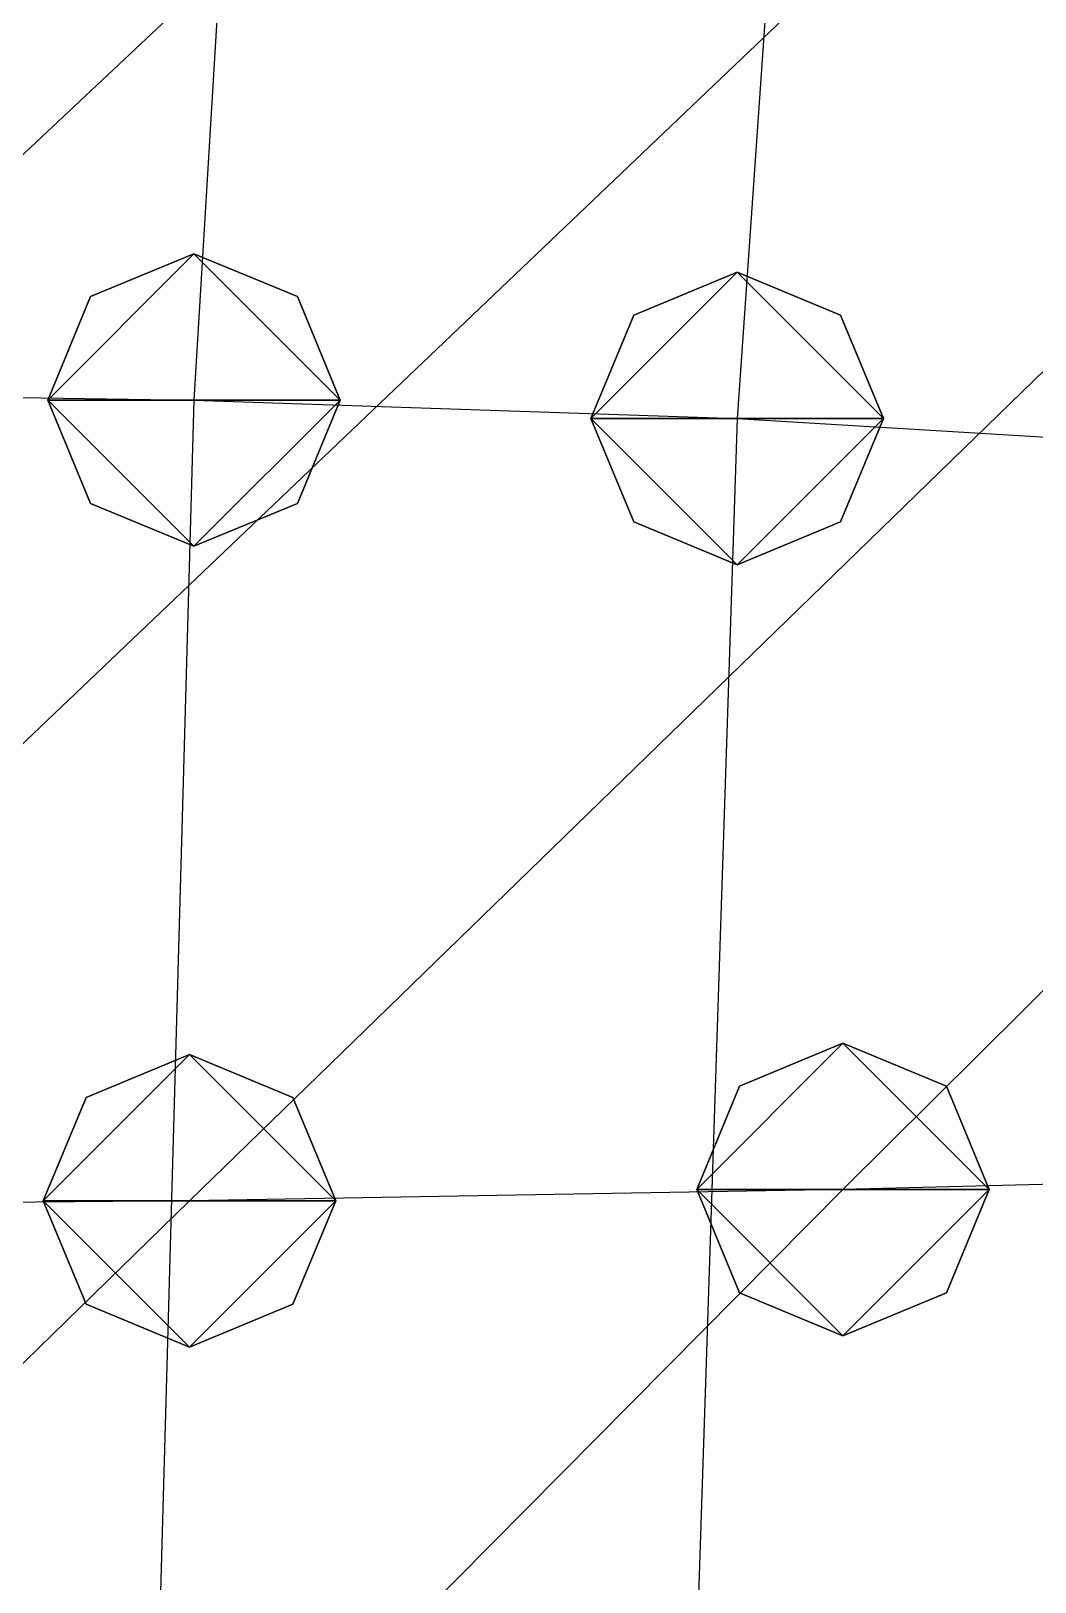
# Model space of a CAD drawing. Header units: metres. Extents: x -59 to 99, y -54 to 55.
# Drawn here: x 13.04 to 19.9, y -10.26 to 0.35 of the extents above; entities that cross this region are included whole.
import ezdxf

# ---------------------------------------------------------------- set-up
doc = ezdxf.new("R2010")
doc.units = ezdxf.units.M

msp = doc.modelspace()

# ---------------------------------------------------------------- linework, layer by layer
for p, q in [((14.815187, 8.844025, -220.44565), (14.152706, -2.1760712, -222.13643)), ((18.639057, 8.751797, -219.14565), (17.867588, -2.3018188, -220.35703)), ((29.750278, 3.522213, -144.26007), (18.59135, -7.5747566, -144.83815)), ((25.495872, 3.4013252, -142.54208), (14.122402, -7.651581, -143.74612)), ((21.212288, 3.3174706, -141.35335), (9.658291, -7.692051, -143.17447)), ((17.003136, 3.2785492, -140.80731), (5.322769, -7.6894264, -143.2201)), ((14.152706, -1.1760713, -222.13626), (13.4456, -1.4689645, -222.1363)), ((14.152706, -1.1760713, -222.13626), (13.4456, -1.4689645, -222.1363)), ((14.152706, -1.1760713, -222.13626), (13.4456, -1.4689645, -222.1363)), ((14.152706, -1.1760713, -222.13626), (13.4456, -1.4689645, -222.1363)), ((14.859813, -1.4689645, -222.1363), (14.152706, -1.1760713, -222.13626)), ((14.859813, -1.4689645, -222.1363), (14.152706, -1.1760713, -222.13626)), ((14.859813, -1.4689645, -222.1363), (14.152706, -1.1760713, -222.13626)), ((14.859813, -1.4689645, -222.1363), (14.152706, -1.1760713, -222.13626)), ((17.867588, -1.301819, -220.35686), (17.16048, -1.5947121, -220.3569)), ((17.867588, -1.301819, -220.35686), (17.16048, -1.5947121, -220.3569)), ((17.867588, -1.301819, -220.35686), (17.16048, -1.5947121, -220.3569)), ((17.867588, -1.301819, -220.35686), (17.16048, -1.5947121, -220.3569)), ((18.574696, -1.5947121, -220.3569), (17.867588, -1.301819, -220.35686)), ((18.574696, -1.5947121, -220.3569), (17.867588, -1.301819, -220.35686)), ((18.574696, -1.5947121, -220.3569), (17.867588, -1.301819, -220.35686)), ((18.574696, -1.5947121, -220.3569), (17.867588, -1.301819, -220.35686)), ((13.4456, -1.4689645, -222.1363), (13.152706, -2.1760712, -222.13643)), ((13.4456, -1.4689645, -222.1363), (13.152706, -2.1760712, -222.13643)), ((13.4456, -1.4689645, -222.1363), (13.152706, -2.1760712, -222.13643)), ((13.4456, -1.4689645, -222.1363), (13.152706, -2.1760712, -222.13643)), ((15.152706, -2.1760712, -222.13643), (14.859813, -1.4689645, -222.1363)), ((15.152706, -2.1760712, -222.13643), (14.859813, -1.4689645, -222.1363)), ((15.152706, -2.1760712, -222.13643), (14.859813, -1.4689645, -222.1363)), ((15.152706, -2.1760712, -222.13643), (14.859813, -1.4689645, -222.1363)), ((17.16048, -1.5947121, -220.3569), (16.867588, -2.3018188, -220.35703)), ((17.16048, -1.5947121, -220.3569), (16.867588, -2.3018188, -220.35703)), ((17.16048, -1.5947121, -220.3569), (16.867588, -2.3018188, -220.35703)), ((17.16048, -1.5947121, -220.3569), (16.867588, -2.3018188, -220.35703)), ((18.867588, -2.3018188, -220.35703), (18.574696, -1.5947121, -220.3569)), ((18.867588, -2.3018188, -220.35703), (18.574696, -1.5947121, -220.3569)), ((18.867588, -2.3018188, -220.35703), (18.574696, -1.5947121, -220.3569)), ((18.867588, -2.3018188, -220.35703), (18.574696, -1.5947121, -220.3569)), ((10.081856, -2.1154022, -222.99763), (14.152706, -2.1760712, -222.13643)), ((13.152706, -2.1760712, -222.13643), (13.4456, -2.883178, -222.13655)), ((13.152706, -2.1760712, -222.13643), (13.4456, -2.883178, -222.13655)), ((13.152706, -2.1760712, -222.13643), (13.4456, -2.883178, -222.13655)), ((13.152706, -2.1760712, -222.13643), (13.4456, -2.883178, -222.13655)), ((14.152706, -2.1760712, -222.13643), (13.844493, -13.131271, -224.74867)), ((14.152706, -2.1760712, -222.13643), (17.867588, -2.3018188, -220.35703)), ((14.859813, -2.8831778, -222.13655), (15.152706, -2.1760712, -222.13643)), ((14.859813, -2.8831778, -222.13655), (15.152706, -2.1760712, -222.13643)), ((14.859813, -2.8831778, -222.13655), (15.152706, -2.1760712, -222.13643)), ((14.859813, -2.8831778, -222.13655), (15.152706, -2.1760712, -222.13643)), ((16.867588, -2.3018188, -220.35703), (17.16048, -3.0089257, -220.35715)), ((16.867588, -2.3018188, -220.35703), (17.16048, -3.0089257, -220.35715)), ((16.867588, -2.3018188, -220.35703), (17.16048, -3.0089257, -220.35715)), ((16.867588, -2.3018188, -220.35703), (17.16048, -3.0089257, -220.35715)), ((17.867588, -2.3018188, -220.35703), (17.50707, -13.279427, -222.6473)), ((17.867588, -2.3018188, -220.35703), (21.169718, -2.5023422, -217.50229)), ((18.574696, -3.0089254, -220.35715), (18.867588, -2.3018188, -220.35703)), ((18.574696, -3.0089254, -220.35715), (18.867588, -2.3018188, -220.35703)), ((18.574696, -3.0089254, -220.35715), (18.867588, -2.3018188, -220.35703)), ((18.574696, -3.0089254, -220.35715), (18.867588, -2.3018188, -220.35703)), ((13.4456, -2.883178, -222.13655), (14.152706, -3.1760712, -222.1366)), ((13.4456, -2.883178, -222.13655), (14.152706, -3.1760712, -222.1366)), ((13.4456, -2.883178, -222.13655), (14.152706, -3.1760712, -222.1366)), ((13.4456, -2.883178, -222.13655), (14.152706, -3.1760712, -222.1366)), ((14.152706, -3.1760712, -222.1366), (14.859813, -2.8831778, -222.13655)), ((14.152706, -3.1760712, -222.1366), (14.859813, -2.8831778, -222.13655)), ((14.152706, -3.1760712, -222.1366), (14.859813, -2.8831778, -222.13655)), ((14.152706, -3.1760712, -222.1366), (14.859813, -2.8831778, -222.13655)), ((17.16048, -3.0089257, -220.35715), (17.867588, -3.3018188, -220.3572)), ((17.16048, -3.0089257, -220.35715), (17.867588, -3.3018188, -220.3572)), ((17.16048, -3.0089257, -220.35715), (17.867588, -3.3018188, -220.3572)), ((17.16048, -3.0089257, -220.35715), (17.867588, -3.3018188, -220.3572)), ((17.867588, -3.3018188, -220.3572), (18.574696, -3.0089254, -220.35715)), ((17.867588, -3.3018188, -220.3572), (18.574696, -3.0089254, -220.35715)), ((17.867588, -3.3018188, -220.3572), (18.574696, -3.0089254, -220.35715)), ((17.867588, -3.3018188, -220.3572), (18.574696, -3.0089254, -220.35715)), ((18.59135, -6.5747566, -144.83798), (17.884243, -6.86765, -144.83803)), ((18.59135, -6.5747566, -144.83798), (17.884243, -6.86765, -144.83803)), ((18.59135, -6.5747566, -144.83798), (17.884243, -6.86765, -144.83803)), ((18.59135, -6.5747566, -144.83798), (17.884243, -6.86765, -144.83803)), ((19.298458, -6.86765, -144.83803), (18.59135, -6.5747566, -144.83798)), ((19.298458, -6.86765, -144.83803), (18.59135, -6.5747566, -144.83798)), ((19.298458, -6.86765, -144.83803), (18.59135, -6.5747566, -144.83798)), ((19.298458, -6.86765, -144.83803), (18.59135, -6.5747566, -144.83798)), ((14.122402, -6.651581, -143.74596), (13.415296, -6.944474, -143.746)), ((14.122402, -6.651581, -143.74596), (13.415296, -6.944474, -143.746)), ((14.122402, -6.651581, -143.74596), (13.415296, -6.944474, -143.746)), ((14.122402, -6.651581, -143.74596), (13.415296, -6.944474, -143.746)), ((14.829509, -6.944474, -143.746), (14.122402, -6.651581, -143.74596)), ((14.829509, -6.944474, -143.746), (14.122402, -6.651581, -143.74596)), ((14.829509, -6.944474, -143.746), (14.122402, -6.651581, -143.74596)), ((14.829509, -6.944474, -143.746), (14.122402, -6.651581, -143.74596)), ((17.884243, -6.86765, -144.83803), (17.59135, -7.5747566, -144.83815)), ((17.884243, -6.86765, -144.83803), (17.59135, -7.5747566, -144.83815)), ((17.884243, -6.86765, -144.83803), (17.59135, -7.5747566, -144.83815)), ((17.884243, -6.86765, -144.83803), (17.59135, -7.5747566, -144.83815)), ((19.59135, -7.5747566, -144.83815), (19.298458, -6.86765, -144.83803)), ((19.59135, -7.5747566, -144.83815), (19.298458, -6.86765, -144.83803)), ((19.59135, -7.5747566, -144.83815), (19.298458, -6.86765, -144.83803)), ((19.59135, -7.5747566, -144.83815), (19.298458, -6.86765, -144.83803)), ((13.415296, -6.944474, -143.746), (13.122402, -7.651581, -143.74612)), ((13.415296, -6.944474, -143.746), (13.122402, -7.651581, -143.74612)), ((13.415296, -6.944474, -143.746), (13.122402, -7.651581, -143.74612)), ((13.415296, -6.944474, -143.746), (13.122402, -7.651581, -143.74612)), ((15.122402, -7.651581, -143.74612), (14.829509, -6.944474, -143.746)), ((15.122402, -7.651581, -143.74612), (14.829509, -6.944474, -143.746)), ((15.122402, -7.651581, -143.74612), (14.829509, -6.944474, -143.746)), ((15.122402, -7.651581, -143.74612), (14.829509, -6.944474, -143.746)), ((22.93851, -7.4652863, -146.40228), (18.59135, -7.5747566, -144.83815)), ((18.59135, -7.5747566, -144.83815), (7.555294, -18.705124, -144.94443)), ((18.59135, -7.5747566, -144.83815), (14.122402, -7.651581, -143.74612)), ((17.59135, -7.5747566, -144.83815), (17.884243, -8.281863, -144.83827)), ((17.59135, -7.5747566, -144.83815), (17.884243, -8.281863, -144.83827)), ((17.59135, -7.5747566, -144.83815), (17.884243, -8.281863, -144.83827)), ((17.59135, -7.5747566, -144.83815), (17.884243, -8.281863, -144.83827)), ((19.298458, -8.281863, -144.83827), (19.59135, -7.5747566, -144.83815)), ((19.298458, -8.281863, -144.83827), (19.59135, -7.5747566, -144.83815)), ((19.298458, -8.281863, -144.83827), (19.59135, -7.5747566, -144.83815)), ((19.298458, -8.281863, -144.83827), (19.59135, -7.5747566, -144.83815)), ((14.122402, -7.651581, -143.74612), (2.7451897, -18.741272, -144.42993)), ((14.122402, -7.651581, -143.74612), (9.658291, -7.692051, -143.17447)), ((13.122402, -7.651581, -143.74612), (13.415296, -8.358687, -143.74625)), ((13.122402, -7.651581, -143.74612), (13.415296, -8.358687, -143.74625)), ((13.122402, -7.651581, -143.74612), (13.415296, -8.358687, -143.74625)), ((13.122402, -7.651581, -143.74612), (13.415296, -8.358687, -143.74625)), ((14.829509, -8.358687, -143.74625), (15.122402, -7.651581, -143.74612)), ((14.829509, -8.358687, -143.74625), (15.122402, -7.651581, -143.74612)), ((14.829509, -8.358687, -143.74625), (15.122402, -7.651581, -143.74612)), ((14.829509, -8.358687, -143.74625), (15.122402, -7.651581, -143.74612)), ((13.415296, -8.358687, -143.74625), (14.122402, -8.651581, -143.74629)), ((13.415296, -8.358687, -143.74625), (14.122402, -8.651581, -143.74629)), ((13.415296, -8.358687, -143.74625), (14.122402, -8.651581, -143.74629)), ((13.415296, -8.358687, -143.74625), (14.122402, -8.651581, -143.74629)), ((14.122402, -8.651581, -143.74629), (14.829509, -8.358687, -143.74625)), ((14.122402, -8.651581, -143.74629), (14.829509, -8.358687, -143.74625)), ((14.122402, -8.651581, -143.74629), (14.829509, -8.358687, -143.74625)), ((14.122402, -8.651581, -143.74629), (14.829509, -8.358687, -143.74625)), ((17.884243, -8.281863, -144.83827), (18.59135, -8.574757, -144.83832)), ((17.884243, -8.281863, -144.83827), (18.59135, -8.574757, -144.83832)), ((17.884243, -8.281863, -144.83827), (18.59135, -8.574757, -144.83832)), ((17.884243, -8.281863, -144.83827), (18.59135, -8.574757, -144.83832)), ((18.59135, -8.574757, -144.83832), (19.298458, -8.281863, -144.83827)), ((18.59135, -8.574757, -144.83832), (19.298458, -8.281863, -144.83827)), ((18.59135, -8.574757, -144.83832), (19.298458, -8.281863, -144.83827)), ((18.59135, -8.574757, -144.83832), (19.298458, -8.281863, -144.83827))]:
    msp.add_line(p, q)
for points in [[(13.152706, -2.1760712, -222.13643), (13.4456, -1.4689645, -222.1363), (14.152706, -1.1760713, -222.13626), (14.152806, -1.1759713, -222.13615)], [(13.152706, -2.1760712, -222.13643), (13.4456, -1.4689645, -222.1363), (14.152706, -1.1760713, -222.13626), (14.152806, -1.1759713, -222.13615)], [(13.152706, -2.1760712, -222.13643), (13.4456, -1.4689645, -222.1363), (14.152706, -1.1760713, -222.13626), (14.152806, -1.1759713, -222.13615)], [(13.152706, -2.1760712, -222.13643), (13.4456, -1.4689645, -222.1363), (14.152706, -1.1760713, -222.13626), (14.152806, -1.1759713, -222.13615)], [(13.152706, -2.1760712, -222.13643), (14.152706, -1.1760713, -222.13626), (15.152706, -2.1760712, -222.13643), (15.152806, -2.1759713, -222.13632)], [(13.152706, -2.1760712, -222.13643), (14.152706, -1.1760713, -222.13626), (15.152706, -2.1760712, -222.13643), (15.152806, -2.1759713, -222.13632)], [(13.152706, -2.1760712, -222.13643), (14.152706, -1.1760713, -222.13626), (15.152706, -2.1760712, -222.13643), (15.152806, -2.1759713, -222.13632)], [(13.152706, -2.1760712, -222.13643), (14.152706, -1.1760713, -222.13626), (15.152706, -2.1760712, -222.13643), (15.152806, -2.1759713, -222.13632)], [(14.152706, -1.1760713, -222.13626), (14.859813, -1.4689645, -222.1363), (15.152706, -2.1760712, -222.13643), (15.152806, -2.1759713, -222.13632)], [(14.152706, -1.1760713, -222.13626), (14.859813, -1.4689645, -222.1363), (15.152706, -2.1760712, -222.13643), (15.152806, -2.1759713, -222.13632)], [(14.152706, -1.1760713, -222.13626), (14.859813, -1.4689645, -222.1363), (15.152706, -2.1760712, -222.13643), (15.152806, -2.1759713, -222.13632)], [(14.152706, -1.1760713, -222.13626), (14.859813, -1.4689645, -222.1363), (15.152706, -2.1760712, -222.13643), (15.152806, -2.1759713, -222.13632)], [(16.867588, -2.3018188, -220.35703), (17.16048, -1.5947121, -220.3569), (17.867588, -1.301819, -220.35686), (17.867687, -1.301719, -220.35675)], [(16.867588, -2.3018188, -220.35703), (17.16048, -1.5947121, -220.3569), (17.867588, -1.301819, -220.35686), (17.867687, -1.301719, -220.35675)], [(16.867588, -2.3018188, -220.35703), (17.16048, -1.5947121, -220.3569), (17.867588, -1.301819, -220.35686), (17.867687, -1.301719, -220.35675)], [(16.867588, -2.3018188, -220.35703), (17.16048, -1.5947121, -220.3569), (17.867588, -1.301819, -220.35686), (17.867687, -1.301719, -220.35675)], [(16.867588, -2.3018188, -220.35703), (17.867588, -1.301819, -220.35686), (18.867588, -2.3018188, -220.35703), (18.867687, -2.301719, -220.35692)], [(16.867588, -2.3018188, -220.35703), (17.867588, -1.301819, -220.35686), (18.867588, -2.3018188, -220.35703), (18.867687, -2.301719, -220.35692)], [(16.867588, -2.3018188, -220.35703), (17.867588, -1.301819, -220.35686), (18.867588, -2.3018188, -220.35703), (18.867687, -2.301719, -220.35692)], [(16.867588, -2.3018188, -220.35703), (17.867588, -1.301819, -220.35686), (18.867588, -2.3018188, -220.35703), (18.867687, -2.301719, -220.35692)], [(17.867588, -1.301819, -220.35686), (18.574696, -1.5947121, -220.3569), (18.867588, -2.3018188, -220.35703), (18.867687, -2.301719, -220.35692)], [(17.867588, -1.301819, -220.35686), (18.574696, -1.5947121, -220.3569), (18.867588, -2.3018188, -220.35703), (18.867687, -2.301719, -220.35692)], [(17.867588, -1.301819, -220.35686), (18.574696, -1.5947121, -220.3569), (18.867588, -2.3018188, -220.35703), (18.867687, -2.301719, -220.35692)], [(17.867588, -1.301819, -220.35686), (18.574696, -1.5947121, -220.3569), (18.867588, -2.3018188, -220.35703), (18.867687, -2.301719, -220.35692)], [(14.152706, -3.1760712, -222.1366), (13.4456, -2.883178, -222.13655), (13.152706, -2.1760712, -222.13643), (13.152806, -2.1759713, -222.13632)], [(15.152706, -2.1760712, -222.13643), (14.152706, -3.1760712, -222.1366), (13.152706, -2.1760712, -222.13643), (13.152806, -2.1759713, -222.13632)], [(14.152706, -3.1760712, -222.1366), (13.4456, -2.883178, -222.13655), (13.152706, -2.1760712, -222.13643), (13.152806, -2.1759713, -222.13632)], [(15.152706, -2.1760712, -222.13643), (14.152706, -3.1760712, -222.1366), (13.152706, -2.1760712, -222.13643), (13.152806, -2.1759713, -222.13632)], [(14.152706, -3.1760712, -222.1366), (13.4456, -2.883178, -222.13655), (13.152706, -2.1760712, -222.13643), (13.152806, -2.1759713, -222.13632)], [(15.152706, -2.1760712, -222.13643), (14.152706, -3.1760712, -222.1366), (13.152706, -2.1760712, -222.13643), (13.152806, -2.1759713, -222.13632)], [(14.152706, -3.1760712, -222.1366), (13.4456, -2.883178, -222.13655), (13.152706, -2.1760712, -222.13643), (13.152806, -2.1759713, -222.13632)], [(15.152706, -2.1760712, -222.13643), (14.152706, -3.1760712, -222.1366), (13.152706, -2.1760712, -222.13643), (13.152806, -2.1759713, -222.13632)], [(15.152706, -2.1760712, -222.13643), (14.859813, -2.8831778, -222.13655), (14.152706, -3.1760712, -222.1366), (14.152806, -3.1759713, -222.13649)], [(15.152706, -2.1760712, -222.13643), (14.859813, -2.8831778, -222.13655), (14.152706, -3.1760712, -222.1366), (14.152806, -3.1759713, -222.13649)], [(15.152706, -2.1760712, -222.13643), (14.859813, -2.8831778, -222.13655), (14.152706, -3.1760712, -222.1366), (14.152806, -3.1759713, -222.13649)], [(15.152706, -2.1760712, -222.13643), (14.859813, -2.8831778, -222.13655), (14.152706, -3.1760712, -222.1366), (14.152806, -3.1759713, -222.13649)], [(17.867588, -3.3018188, -220.3572), (17.16048, -3.0089257, -220.35715), (16.867588, -2.3018188, -220.35703), (16.867687, -2.301719, -220.35692)], [(18.867588, -2.3018188, -220.35703), (17.867588, -3.3018188, -220.3572), (16.867588, -2.3018188, -220.35703), (16.867687, -2.301719, -220.35692)], [(17.867588, -3.3018188, -220.3572), (17.16048, -3.0089257, -220.35715), (16.867588, -2.3018188, -220.35703), (16.867687, -2.301719, -220.35692)], [(18.867588, -2.3018188, -220.35703), (17.867588, -3.3018188, -220.3572), (16.867588, -2.3018188, -220.35703), (16.867687, -2.301719, -220.35692)], [(17.867588, -3.3018188, -220.3572), (17.16048, -3.0089257, -220.35715), (16.867588, -2.3018188, -220.35703), (16.867687, -2.301719, -220.35692)], [(18.867588, -2.3018188, -220.35703), (17.867588, -3.3018188, -220.3572), (16.867588, -2.3018188, -220.35703), (16.867687, -2.301719, -220.35692)], [(17.867588, -3.3018188, -220.3572), (17.16048, -3.0089257, -220.35715), (16.867588, -2.3018188, -220.35703), (16.867687, -2.301719, -220.35692)], [(18.867588, -2.3018188, -220.35703), (17.867588, -3.3018188, -220.3572), (16.867588, -2.3018188, -220.35703), (16.867687, -2.301719, -220.35692)], [(18.867588, -2.3018188, -220.35703), (18.574696, -3.0089254, -220.35715), (17.867588, -3.3018188, -220.3572), (17.867687, -3.301719, -220.35709)], [(18.867588, -2.3018188, -220.35703), (18.574696, -3.0089254, -220.35715), (17.867588, -3.3018188, -220.3572), (17.867687, -3.301719, -220.35709)], [(18.867588, -2.3018188, -220.35703), (18.574696, -3.0089254, -220.35715), (17.867588, -3.3018188, -220.3572), (17.867687, -3.301719, -220.35709)], [(18.867588, -2.3018188, -220.35703), (18.574696, -3.0089254, -220.35715), (17.867588, -3.3018188, -220.3572), (17.867687, -3.301719, -220.35709)], [(17.59135, -7.5747566, -144.83815), (17.884243, -6.86765, -144.83803), (18.59135, -6.5747566, -144.83798), (18.59145, -6.5746565, -144.83788)], [(17.59135, -7.5747566, -144.83815), (17.884243, -6.86765, -144.83803), (18.59135, -6.5747566, -144.83798), (18.59145, -6.5746565, -144.83788)], [(17.59135, -7.5747566, -144.83815), (17.884243, -6.86765, -144.83803), (18.59135, -6.5747566, -144.83798), (18.59145, -6.5746565, -144.83788)], [(17.59135, -7.5747566, -144.83815), (17.884243, -6.86765, -144.83803), (18.59135, -6.5747566, -144.83798), (18.59145, -6.5746565, -144.83788)], [(17.59135, -7.5747566, -144.83815), (18.59135, -6.5747566, -144.83798), (19.59135, -7.5747566, -144.83815), (19.59145, -7.5746565, -144.83804)], [(17.59135, -7.5747566, -144.83815), (18.59135, -6.5747566, -144.83798), (19.59135, -7.5747566, -144.83815), (19.59145, -7.5746565, -144.83804)], [(17.59135, -7.5747566, -144.83815), (18.59135, -6.5747566, -144.83798), (19.59135, -7.5747566, -144.83815), (19.59145, -7.5746565, -144.83804)], [(17.59135, -7.5747566, -144.83815), (18.59135, -6.5747566, -144.83798), (19.59135, -7.5747566, -144.83815), (19.59145, -7.5746565, -144.83804)], [(18.59135, -6.5747566, -144.83798), (19.298458, -6.86765, -144.83803), (19.59135, -7.5747566, -144.83815), (19.59145, -7.5746565, -144.83804)], [(18.59135, -6.5747566, -144.83798), (19.298458, -6.86765, -144.83803), (19.59135, -7.5747566, -144.83815), (19.59145, -7.5746565, -144.83804)], [(18.59135, -6.5747566, -144.83798), (19.298458, -6.86765, -144.83803), (19.59135, -7.5747566, -144.83815), (19.59145, -7.5746565, -144.83804)], [(18.59135, -6.5747566, -144.83798), (19.298458, -6.86765, -144.83803), (19.59135, -7.5747566, -144.83815), (19.59145, -7.5746565, -144.83804)], [(13.122402, -7.651581, -143.74612), (13.415296, -6.944474, -143.746), (14.122402, -6.651581, -143.74596), (14.122502, -6.6514807, -143.74585)], [(13.122402, -7.651581, -143.74612), (13.415296, -6.944474, -143.746), (14.122402, -6.651581, -143.74596), (14.122502, -6.6514807, -143.74585)], [(13.122402, -7.651581, -143.74612), (13.415296, -6.944474, -143.746), (14.122402, -6.651581, -143.74596), (14.122502, -6.6514807, -143.74585)], [(13.122402, -7.651581, -143.74612), (13.415296, -6.944474, -143.746), (14.122402, -6.651581, -143.74596), (14.122502, -6.6514807, -143.74585)], [(13.122402, -7.651581, -143.74612), (14.122402, -6.651581, -143.74596), (15.122402, -7.651581, -143.74612), (15.122502, -7.6514807, -143.74602)], [(13.122402, -7.651581, -143.74612), (14.122402, -6.651581, -143.74596), (15.122402, -7.651581, -143.74612), (15.122502, -7.6514807, -143.74602)], [(13.122402, -7.651581, -143.74612), (14.122402, -6.651581, -143.74596), (15.122402, -7.651581, -143.74612), (15.122502, -7.6514807, -143.74602)], [(13.122402, -7.651581, -143.74612), (14.122402, -6.651581, -143.74596), (15.122402, -7.651581, -143.74612), (15.122502, -7.6514807, -143.74602)], [(14.122402, -6.651581, -143.74596), (14.829509, -6.944474, -143.746), (15.122402, -7.651581, -143.74612), (15.122502, -7.6514807, -143.74602)], [(14.122402, -6.651581, -143.74596), (14.829509, -6.944474, -143.746), (15.122402, -7.651581, -143.74612), (15.122502, -7.6514807, -143.74602)], [(14.122402, -6.651581, -143.74596), (14.829509, -6.944474, -143.746), (15.122402, -7.651581, -143.74612), (15.122502, -7.6514807, -143.74602)], [(14.122402, -6.651581, -143.74596), (14.829509, -6.944474, -143.746), (15.122402, -7.651581, -143.74612), (15.122502, -7.6514807, -143.74602)], [(18.59135, -8.574757, -144.83832), (17.884243, -8.281863, -144.83827), (17.59135, -7.5747566, -144.83815), (17.59145, -7.5746565, -144.83804)], [(19.59135, -7.5747566, -144.83815), (18.59135, -8.574757, -144.83832), (17.59135, -7.5747566, -144.83815), (17.59145, -7.5746565, -144.83804)], [(18.59135, -8.574757, -144.83832), (17.884243, -8.281863, -144.83827), (17.59135, -7.5747566, -144.83815), (17.59145, -7.5746565, -144.83804)], [(19.59135, -7.5747566, -144.83815), (18.59135, -8.574757, -144.83832), (17.59135, -7.5747566, -144.83815), (17.59145, -7.5746565, -144.83804)], [(18.59135, -8.574757, -144.83832), (17.884243, -8.281863, -144.83827), (17.59135, -7.5747566, -144.83815), (17.59145, -7.5746565, -144.83804)], [(19.59135, -7.5747566, -144.83815), (18.59135, -8.574757, -144.83832), (17.59135, -7.5747566, -144.83815), (17.59145, -7.5746565, -144.83804)], [(18.59135, -8.574757, -144.83832), (17.884243, -8.281863, -144.83827), (17.59135, -7.5747566, -144.83815), (17.59145, -7.5746565, -144.83804)], [(19.59135, -7.5747566, -144.83815), (18.59135, -8.574757, -144.83832), (17.59135, -7.5747566, -144.83815), (17.59145, -7.5746565, -144.83804)], [(19.59135, -7.5747566, -144.83815), (19.298458, -8.281863, -144.83827), (18.59135, -8.574757, -144.83832), (18.59145, -8.5746565, -144.83821)], [(19.59135, -7.5747566, -144.83815), (19.298458, -8.281863, -144.83827), (18.59135, -8.574757, -144.83832), (18.59145, -8.5746565, -144.83821)], [(19.59135, -7.5747566, -144.83815), (19.298458, -8.281863, -144.83827), (18.59135, -8.574757, -144.83832), (18.59145, -8.5746565, -144.83821)], [(19.59135, -7.5747566, -144.83815), (19.298458, -8.281863, -144.83827), (18.59135, -8.574757, -144.83832), (18.59145, -8.5746565, -144.83821)], [(14.122402, -8.651581, -143.74629), (13.415296, -8.358687, -143.74625), (13.122402, -7.651581, -143.74612), (13.122502, -7.6514807, -143.74602)], [(15.122402, -7.651581, -143.74612), (14.122402, -8.651581, -143.74629), (13.122402, -7.651581, -143.74612), (13.122502, -7.6514807, -143.74602)], [(14.122402, -8.651581, -143.74629), (13.415296, -8.358687, -143.74625), (13.122402, -7.651581, -143.74612), (13.122502, -7.6514807, -143.74602)], [(15.122402, -7.651581, -143.74612), (14.122402, -8.651581, -143.74629), (13.122402, -7.651581, -143.74612), (13.122502, -7.6514807, -143.74602)], [(14.122402, -8.651581, -143.74629), (13.415296, -8.358687, -143.74625), (13.122402, -7.651581, -143.74612), (13.122502, -7.6514807, -143.74602)], [(15.122402, -7.651581, -143.74612), (14.122402, -8.651581, -143.74629), (13.122402, -7.651581, -143.74612), (13.122502, -7.6514807, -143.74602)], [(14.122402, -8.651581, -143.74629), (13.415296, -8.358687, -143.74625), (13.122402, -7.651581, -143.74612), (13.122502, -7.6514807, -143.74602)], [(15.122402, -7.651581, -143.74612), (14.122402, -8.651581, -143.74629), (13.122402, -7.651581, -143.74612), (13.122502, -7.6514807, -143.74602)], [(15.122402, -7.651581, -143.74612), (14.829509, -8.358687, -143.74625), (14.122402, -8.651581, -143.74629), (14.122502, -8.651481, -143.74619)], [(15.122402, -7.651581, -143.74612), (14.829509, -8.358687, -143.74625), (14.122402, -8.651581, -143.74629), (14.122502, -8.651481, -143.74619)], [(15.122402, -7.651581, -143.74612), (14.829509, -8.358687, -143.74625), (14.122402, -8.651581, -143.74629), (14.122502, -8.651481, -143.74619)], [(15.122402, -7.651581, -143.74612), (14.829509, -8.358687, -143.74625), (14.122402, -8.651581, -143.74629), (14.122502, -8.651481, -143.74619)]]:
    msp.add_3dface(points)

doc.saveas('drawing.dxf')
